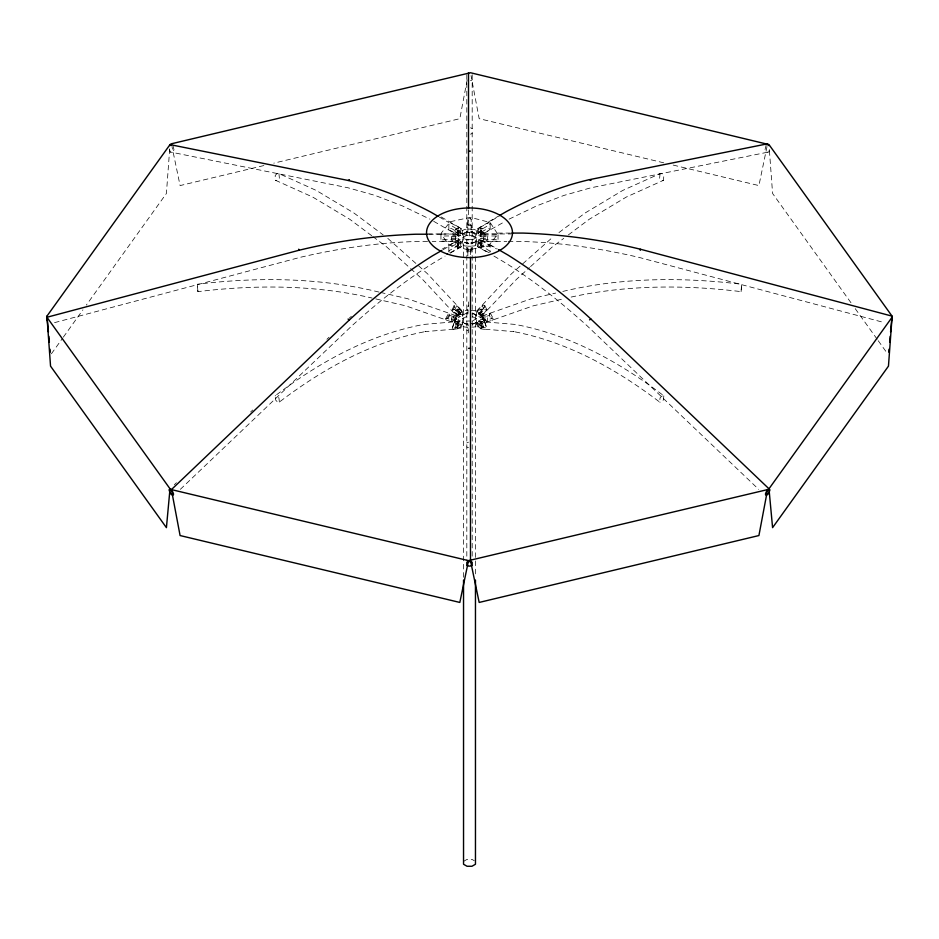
<?xml version="1.0" encoding="UTF-8"?>
<svg xmlns="http://www.w3.org/2000/svg" width="939" height="939" viewBox="0 0 939 939"><rect width="100%" height="100%" fill="white"/><g stroke="black" fill="none" stroke-linecap="round" stroke-linejoin="round"><path stroke-width="0.7" stroke-dasharray="4.7 3.52" d="M448.842 229.609L448.854 223.564A1.678 0.974 0 0 1 450.227 222.766L461.507 228.693L461.507 232.989L460.744 233.94L451.659 228.611L450.239 228.693A1.678 0.974 0 0 0 448.854 229.492L458.467 235.255L458.467 229.926L457.704 230.888L457.704 235.184L458.467 235.255M490.158 251.276L480.533 245.372L480.533 240.044L490.158 245.689L490.146 251.734A1.678 0.974 0 0 1 489.689 252.262M490.146 245.807L490.158 245.689A1.678 0.974 0 0 1 488.773 246.605L487.341 246.687L478.256 241.358L477.493 242.309L477.493 246.605L488.867 253.178M169.701 148.902L166.414 193.469L86.329 305.105M660.047 173.609L659.636 178.117A3.756 2.394 65.7 0 0 663.439 180.311L663.838 175.804A3.756 2.394 65.7 0 0 660.047 173.621L622.674 190.464L584.985 213.071L558.177 233.165M485.404 329.249L514.091 331.62L512.659 331.408C566.945 341.526 616.113 368.898 659.636 402.056L660.047 398.019A3.756 1.925 -54.9 0 1 663.838 395.835C619.834 362.29 570.102 334.671 515.206 324.436L479.723 321.455L481.543 327.394L486.437 327.805C486.942 330.857 480.169 328.239 478.327 328.58L476.859 323.779L477.446 322.77L482.341 323.169L484.77 321.831M663.838 395.824L663.439 399.861A3.756 1.925 -54.9 0 1 659.636 402.056M484.618 307.03C484.923 301.419 478.397 309.612 477.446 310.962L476.859 310.891L479.266 314.8L484.148 309.565L486.872 309.8L481.543 316.126L479.723 312.276L484.618 307.03L486.437 310.879M562.813 291.43C621.242 277.451 682.23 277.005 741.657 284.259L741.082 291.642C684.191 284.658 625.914 284.869 569.797 297.37M741.082 291.642L741.657 284.259M467.153 79.909L459.828 118.678L273.812 163.163M471.108 225.078L470.486 224.327A1.678 0.974 0 0 0 468.526 224.315L467.892 225.078M464.77 242.485L467.892 242.485L467.822 255.819L467.892 250.22M767.01 146.566L758.912 185.582L672.289 164.865M454.077 320.833L456.401 315.786L454.077 320.833L447.164 318.403C445.215 318.075 445.356 320.316 447.164 320.269L449.734 315.375L448.596 313.25L449.734 313.509L447.164 318.403M449.734 315.375L456.647 317.793L454.323 322.84L405.777 305.844L373.417 298.356M766.165 145.029L765.015 149.782A3.756 2.735 78.6 0 0 768.818 151.977L769.393 149.594M471.108 219.749L470.486 218.4M467.822 224.75L468.514 218.4M452.199 328.45L454.23 321.831L459.277 321.455L457.457 327.394L452.563 327.805L452.199 328.45L453.267 329.202L460.673 328.58L462.141 323.779L461.554 322.77L456.659 323.169L454.147 321.924M452.563 327.805L454.382 321.854M454.852 329.12L456.659 323.169M459.734 328.709L461.554 322.77M449.312 252.262A1.678 0.974 0 0 1 448.854 251.746L449.288 250.584L458.467 245.372L458.467 240.044L442.457 248.917M480.533 235.255L490.146 229.492A1.678 0.974 0 0 0 488.773 228.693L487.341 228.611L478.256 233.94L477.493 232.989L477.493 228.693L488.761 222.766A1.678 0.974 0 0 1 490.146 223.564L489.712 224.714L480.533 229.926L480.533 235.255L504.043 222.05M452.129 309.8L454.147 305.515C457.305 303.309 459.148 309.976 461.554 310.962L462.141 310.891L459.734 314.8L454.852 309.565L452.129 309.8L457.457 316.126L459.277 312.276L454.382 307.03L454.147 305.515M452.563 310.879L454.382 307.03M454.852 309.565L456.659 305.715M410.601 268.577L422.55 279.376L456.87 316.185L459.277 312.276M459.734 314.8L461.554 310.962M445.732 318.697L448.596 313.25M456.647 317.793L454.323 322.84M468.514 301.912L467.892 313.919L464.77 313.919L462.563 315.199L458.009 312.558L458.009 309.048L455.732 310.363L455.732 313.872L460.286 316.513L460.286 313.004L455.732 310.363M481.543 327.394L482.13 326.385L480.662 321.584L479.723 321.455M379.039 292.088C319.741 277.51 257.744 276.864 197.343 284.259L197.918 291.642C255.76 284.564 315.058 284.834 372.02 298.027M197.918 291.642L197.343 284.259M51.399 353.792L62.479 338.357M63.324 337.171L82.925 309.858M483.491 235.924L496.402 235.994L497.717 235.255A1.678 0.974 0 0 0 497.729 234.128L490.146 222.52L470.474 217.343L450.227 221.721L441.271 233.083L441.283 234.222A1.678 0.974 0 0 0 441.271 235.255L442.598 235.994L455.509 235.924M428.607 234.222L441.283 234.222L448.854 244.774L468.526 249.95L488.773 245.572L497.729 234.21L483.491 234.057L483.491 241.346L506.79 241.346M480.533 245.372L481.296 244.422L481.296 240.126L480.533 240.044M467.892 306.443L468.514 305.715M489.266 315.375L490.404 313.25L489.266 313.509L491.836 318.403C493.785 318.075 493.644 320.316 491.836 320.269L489.266 315.375L482.353 317.793L484.677 322.84L533.223 305.844L564.175 298.672M448.842 251.276L448.842 245.689L458.467 240.044M476.859 310.891L511.415 273.848L552.343 237.532M481.543 316.126L516.45 279.376L529.479 267.592M174.325 484.735L176.45 482.716M250.619 412.01L252.744 409.991M326.913 339.272L329.026 337.254M180.335 489.336L351.879 325.81C380.718 299.811 411.282 275.373 445.074 256.089M530.558 266.617L552.273 246.969L563.776 238.353M349.214 318.192L351.386 316.29M568.377 234.903L589.093 219.374L626.313 197.049L663.439 180.311M453.596 329.249L424.909 331.62L426.341 331.408C372.055 341.526 322.887 368.898 279.364 402.056A3.756 1.925 54.9 0 1 275.561 399.861L275.162 395.824C319.178 362.301 368.898 334.671 423.794 324.436L454.23 321.831M484.923 320.833L482.599 315.786L484.923 320.833L491.836 318.403M484.677 322.84L482.353 317.793M455.732 229.257L460.286 231.898L460.286 235.407L455.732 232.766L455.732 229.257L458.009 227.942L462.563 230.571L464.77 229.304L467.892 229.304M455.732 232.766L459.523 230.571L448.842 224.034M460.286 231.898L458.079 233.165L458.079 242.133L460.356 243.447M458.079 236.675L460.286 235.407M462.551 234.234L466.624 231.886L472.376 231.886L476.449 234.234M463.537 577.239L463.537 234.468L467.035 232.461L471.965 232.461L475.463 234.468L475.463 577.239M488.761 221.721L498.316 216.205M477.493 228.693L499.09 216.228M462.551 237.743L466.624 235.396L472.376 235.396L476.449 237.743M443.079 249.715L450.239 245.572M455.732 242.532L460.286 239.903L460.286 243.412L455.732 246.041L455.732 242.532L458.009 243.847L462.563 241.217M471.108 229.304L474.23 229.304L476.437 230.571L480.991 227.942L483.268 229.257L483.268 232.766L478.714 235.407L478.714 231.898L483.268 229.257M450.133 253.178L461.507 246.605L461.507 242.309L460.744 241.358L451.659 246.687L450.239 246.605A1.678 0.974 0 0 1 448.854 245.818L448.854 245.807M483.268 232.766L480.991 231.452L476.437 234.081L474.23 232.813L471.108 232.813L471.178 219.48M455.732 246.041L458.009 247.356L462.563 244.727L464.77 245.995L467.892 245.995M461.507 246.605L450.743 252.368M476.449 237.555L472.376 239.903L466.624 239.903L462.551 237.555M476.449 241.065L472.376 243.424L466.624 243.424L462.551 241.065M478.714 239.903L483.268 242.532L483.268 246.041L478.714 243.412L478.714 239.903L480.921 238.623M483.268 246.041L480.991 247.356L476.437 244.727L474.23 245.995L471.108 245.995M478.714 243.412L480.921 242.133L480.921 233.165L478.714 231.898M476.437 241.217L480.991 243.847L483.268 242.532M455.732 313.872L460.286 311.243M460.286 313.004L458.079 314.272L458.079 323.239L460.356 324.554M458.009 309.048L462.563 311.689L464.77 310.41L467.892 310.41M458.079 317.781L460.286 316.513M462.551 315.34L466.624 312.992M462.551 318.849L466.624 316.502M455.732 323.638L460.286 321.009L460.286 324.518L455.732 327.148L455.732 323.638L458.009 324.953L462.563 322.323M471.108 310.41L474.23 310.41L476.437 311.689L480.991 309.048L483.268 310.363L483.268 313.872L478.714 316.513L478.714 313.004L483.268 310.363M483.268 313.872L480.991 312.558L476.437 315.199L474.23 313.919L472.153 313.919M455.732 327.148L458.009 328.462L462.563 325.833L464.77 327.101L467.892 327.101M472.376 321.021L476.449 318.661M472.376 324.53L476.449 322.171M478.714 321.009L483.268 323.638L483.268 327.148L478.714 324.518L478.714 321.009L480.921 319.729M483.268 327.148L480.991 328.462L476.437 325.833L474.23 327.101L471.108 327.101M478.714 324.518L480.921 323.239L480.921 314.272L478.714 313.004M478.714 326.267L479.477 325.833M476.437 322.323L480.991 324.953L483.268 323.638M463.537 861.403L467.035 859.385L471.965 859.385L474.289 860.734M466.812 324.894L467.892 324.284M509.091 219.139L536.709 205.852L564.046 195.382L590.913 187.8L768.818 151.977M466.812 227.426L467.892 226.909M471.108 232.238L472.188 231.722M466.812 243.588L467.892 243.072M471.108 248.401L472.188 247.884M482.353 315.927L531.462 298.684L555.677 293.074M466.812 309.776L467.892 309.447M54.544 322.64L300.48 257.263C343.169 247.391 386.88 241.194 430.755 241.346M263.871 165.546L180.088 185.582L171.99 146.566M467.892 325.856L468.514 325.727M459.277 321.455L458.338 321.584L456.87 326.385L457.457 327.394M441.283 234.116L455.509 234.057L455.509 241.346L432.21 241.346M467.892 225.583L471.108 225.583M467.892 229.093L471.108 229.093M497.717 233.083L510.393 233.083M427.691 233.952L455.509 233.952M483.491 233.952L511.309 233.952M458.079 234.961L451.636 234.961L451.636 240.337L458.079 240.337M480.921 234.961L487.364 234.961L487.364 240.337L480.921 240.337M451.636 236.828L458.079 236.828M480.921 236.828L487.364 236.828M451.636 238.471L458.079 238.471M480.921 238.471L487.364 238.471M455.509 239.386L442.598 239.316L441.283 240.044A1.678 0.974 0 0 0 441.271 241.17L455.509 241.241M483.491 239.386L496.402 239.316L497.717 240.044A1.678 0.974 0 0 1 497.729 241.17L483.491 241.241M508.245 241.346C552.12 241.194 595.831 247.391 638.52 257.263L884.456 322.64M474.23 242.485L471.108 242.485L471.108 255.549M467.892 246.206L471.108 246.206M467.892 249.715L471.108 249.715M458.079 316.067L451.636 316.067L451.636 321.443L458.079 321.443M480.921 316.067L487.364 316.067L487.364 321.443L480.921 321.443M451.636 317.934L458.079 317.934M480.921 317.934L487.364 317.934M451.636 319.577L458.079 319.577M480.921 319.577L487.364 319.577M470.944 321.021L466.624 321.021L462.551 318.661M464.77 323.591L467.892 323.591L468.514 332.817M471.108 323.591L474.23 323.591M466.812 327.828L467.892 327.828M477.493 246.605L488.761 252.532A1.678 0.974 0 0 0 489.266 252.438M169.607 149.594L170.182 151.977L348.087 187.8L374.954 195.382L402.291 205.852L429.909 219.139M380.471 292.416L407.538 298.684L456.647 315.927M663.767 162.823L479.172 118.678L471.026 75.601M463.537 234.468L475.463 237.321L471.965 239.339L467.035 239.339L463.537 237.321M466.812 312.523L467.892 312.851M371.774 235.759L349.907 219.374L312.687 197.049L275.561 180.311L275.162 175.804A3.756 2.394 -65.7 0 1 278.953 173.621L316.326 190.464L354.015 213.071L383.159 234.903M471.108 226.909L472.188 227.426M466.812 231.722L467.892 232.238M471.108 243.072L472.188 243.588M466.812 247.884L467.892 248.401M466.812 330.047L467.892 330.657M478.714 235.407L480.921 236.675M490.146 244.762L497.318 248.905M441.177 216.956L461.507 228.693M481.296 240.126L496.543 248.917M439.288 217.015L448.854 222.531M454.969 231.452L456.483 232.332M433.701 221.322L457.704 235.184M493.926 256.089C527.718 275.373 558.282 299.811 587.121 325.81L758.665 489.336M458.079 238.623L460.286 239.903M478.714 316.513L480.921 317.781M472.376 312.992L476.449 315.34M472.376 316.502L476.449 318.849M458.009 310.809L459.523 311.689M454.969 312.558L456.483 313.438M458.079 319.729L460.286 321.009M462.551 322.171L466.624 324.53M387.819 238.4L427.585 273.848L462.141 310.891M372.924 236.628L386.727 246.969L409.521 267.592M479.723 312.276L482.13 316.185M480.533 229.926L481.296 230.888L481.296 235.184M458.467 245.372L457.704 244.422L457.704 240.126M850.969 302.734L772.586 193.469L769.299 148.902M855.229 308.661L877.378 339.542M878.235 340.728L887.601 353.792M490.404 313.25L493.268 318.697M484.853 305.515L486.872 309.8M482.341 305.715L484.148 309.565M477.446 310.962L479.266 314.8M467.822 250.549L468.514 250.983A1.678 0.974 0 0 0 470.474 250.983L471.108 250.22M484.853 321.924L486.872 328.533M484.618 321.854L486.437 327.805M482.341 323.169L484.148 329.12M477.446 322.77L479.266 328.709M467.822 219.48L467.892 232.813L464.77 232.813L462.563 234.081L458.009 231.452L458.009 227.942M173.116 146.214L173.985 149.782A3.756 2.735 -78.6 0 1 170.182 151.977M279.364 402.056L278.953 398.019A3.756 1.925 54.9 0 0 275.162 395.835M278.953 173.609L279.364 178.117A3.756 2.394 -65.7 0 1 275.561 180.311M498.046 234.691L498.046 240.619M490.158 224.034L490.158 229.609M485.217 319.694L485.217 320.305M480.991 227.942L480.991 231.452M480.991 243.847L480.991 247.356M480.991 309.048L480.991 312.558M480.991 324.953L480.991 328.462M478.256 228.611L478.256 233.94M478.256 241.358L478.256 246.687M476.437 230.571L476.437 244.727M476.437 311.689L476.437 325.833M472.188 74.721L472.188 558.118M470.486 249.938L470.486 255.795M469.5 232.766L469.5 235.9M468.514 210.043L468.514 217.355M466.812 74.721L466.812 560.818M462.563 230.571L462.563 244.727M462.563 311.689L462.563 325.833M460.744 228.611L460.744 233.94M460.744 241.358L460.744 246.687M458.009 243.847L458.009 247.356M458.009 324.953L458.009 328.462M453.783 317.206L453.783 317.828M440.954 234.691L440.954 240.619M472.188 133.291A3.756 3.287 0 0 1 470.486 134.16M470.486 127.821A3.756 3.287 0 0 1 472.188 128.69M468.514 447.633A3.756 2.817 0 0 1 466.812 446.882M466.812 442.95A3.756 2.817 0 0 1 468.514 442.199M472.188 79.756A3.756 3.592 0 0 1 470.486 80.707M468.526 218.388A1.678 0.974 0 0 1 470.474 218.388"/><path stroke-width="1.41" d="M892.05 317.265L888.458 366.14L772.586 527.648L768.982 488.796L892.05 317.265L892.05 316.126L768.982 144.594L470.486 72.737L171.414 143.784L170.018 144.594L46.95 316.126L50.542 366.14L166.414 527.648L170.018 488.796L46.95 317.265L298.731 250.326A476.378 388.957 0 0 1 415.93 234.222L427.198 234.222M888.717 352.102L888.987 349.226M889.656 342.031L890.184 336.268M890.583 331.948L892.05 316.126L640.269 249.187A476.378 388.957 0 0 0 523.07 233.083L511.802 233.083M498.515 249.598L508.069 255.115A476.378 275.033 60 0 1 590.948 319.072L768.982 488.796L767.586 489.595L758.912 535.547L479.172 602.439L470.486 560.642L470.486 257.263M767.586 489.595L468.514 560.642L459.828 602.439L180.088 535.547L171.414 489.595L170.018 488.796M765.402 494.254L766.165 491.977A3.756 1.397 -46.4 0 1 769.968 489.794L768.818 493.21A3.756 1.397 -46.4 0 1 766.001 495.358M441.882 250.396L432.316 255.924A476.378 275.033 -60 0 0 349.449 319.87L171.414 489.595L468.514 560.642M170.018 144.594L348.052 180.441L349.449 179.642M499.513 215.512L506.684 211.381A476.378 275.033 -60 0 1 589.551 179.631L767.586 143.784M589.551 319.87L590.948 319.072M468.514 151.167L470.486 151.167M468.514 348.346L470.486 348.346M589.551 179.642L590.948 180.441M438.09 216.322L430.931 212.179A476.378 275.033 60 0 0 348.052 180.441M348.052 319.072L349.449 319.87M173.598 494.254L172.835 491.977A3.756 1.397 46.4 0 0 169.032 489.794L170.182 493.21A3.756 1.397 46.4 0 0 172.999 495.358M46.95 316.126L48.417 331.948M48.816 336.268L49.344 342.031M50.013 349.226L50.283 352.102M640.269 249.187L640.269 250.326M475.463 580.079L475.463 864.256L471.965 866.263L467.035 866.263L463.537 864.256L463.537 580.079M472.188 564.374L472.188 562.285A3.756 2.242 0 0 0 466.812 562.285L466.812 564.374M468.514 72.737L468.514 208.575M298.731 249.187L298.731 250.326M472.188 565.431A3.756 2.242 0 0 1 466.812 565.431M170.018 145.627A3.756 2.735 -78.6 0 1 171.414 144.817M47.255 320.058A3.756 0.669 75.1 0 1 47.255 316.948M891.745 316.948A3.756 0.669 -75.1 0 1 891.745 320.058M767.586 144.817A3.756 2.735 78.6 0 1 768.982 145.627M447.058 253.929A42.971 24.813 0 0 0 512.459 233.412A42.971 24.813 0 0 0 448.995 210.97A42.971 24.813 0 0 0 447.058 253.929"/></g></svg>
